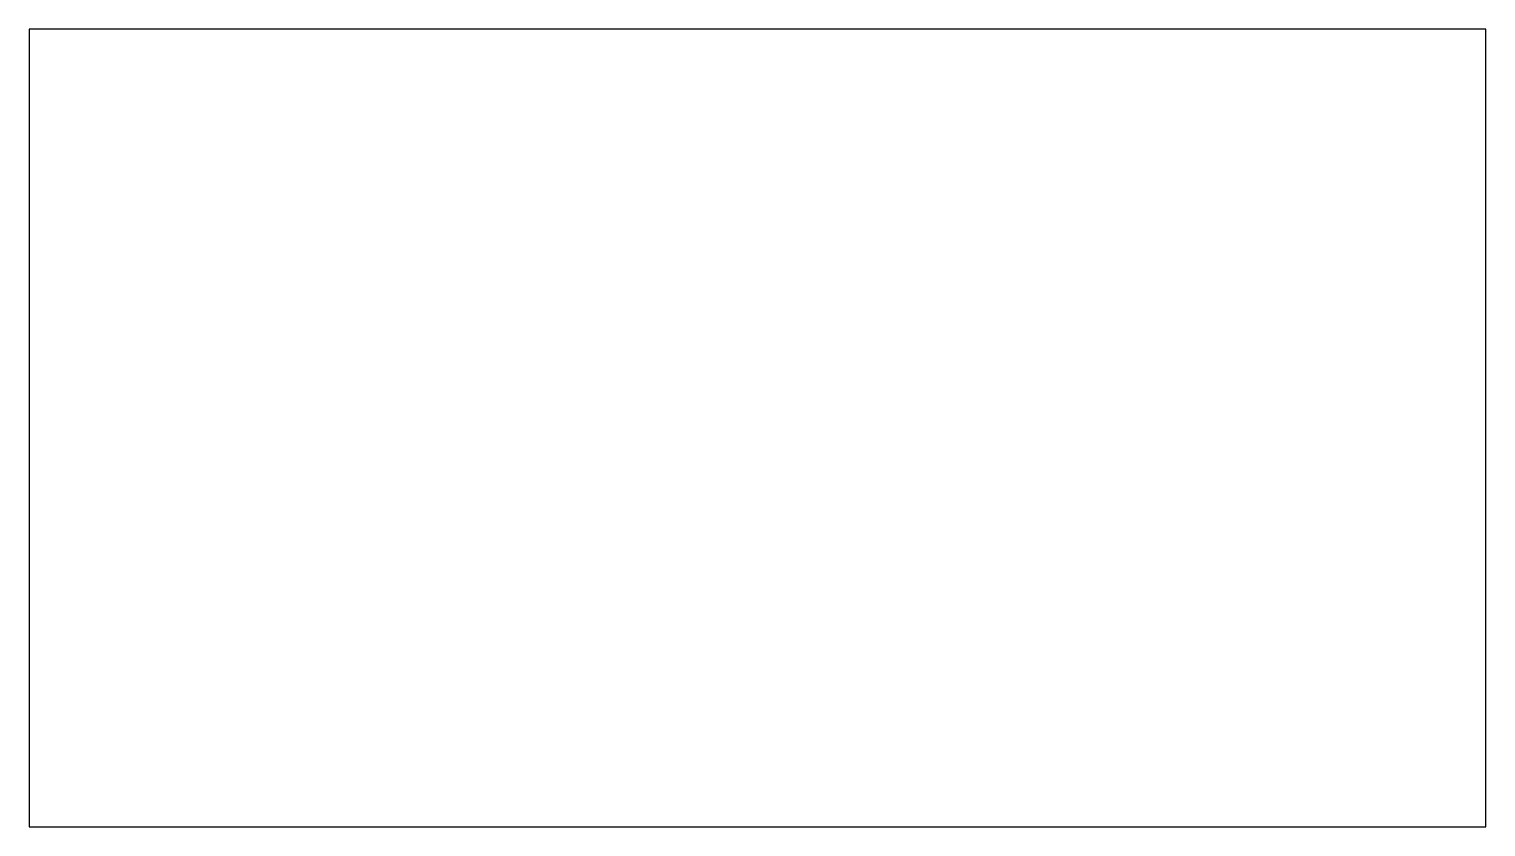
# Model space of a CAD drawing. Header units: millimetres. Extents: x 0 to 60, y 0 to 32.9.
import ezdxf

# ---------------------------------------------------------------- set-up
doc = ezdxf.new("R2010")
doc.units = ezdxf.units.MM

msp = doc.modelspace()

# ---------------------------------------------------------------- linework, layer by layer
for p, q in [((60, 32.85), (0, 32.85)), ((0, 32.85), (0, 0)), ((60, 0), (60, 32.85)), ((0, 0), (60, 0))]:
    msp.add_line(p, q)

doc.saveas('drawing.dxf')
